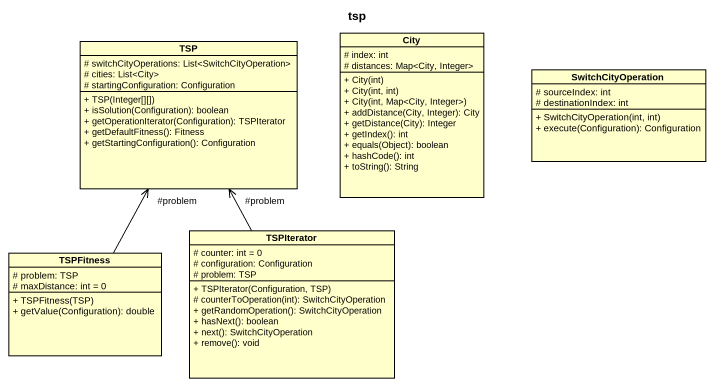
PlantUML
@startuml
title tsp
hide circle
hide empty members
skinparam classAttributeIconSize 0
class TSP {
  # switchCityOperations: List<SwitchCityOperation>
  # cities: List<City>
  # startingConfiguration: Configuration
  + TSP(Integer[][])
  + isSolution(Configuration): boolean
  + getOperationIterator(Configuration): TSPIterator
  + getDefaultFitness(): Fitness
  + getStartingConfiguration(): Configuration
}
class City {
  # index: int
  # distances: Map<City, Integer>
  + City(int)
  + City(int, int)
  + City(int, Map<City, Integer>)
  + addDistance(City, Integer): City
  + getDistance(City): Integer
  + getIndex(): int
  + equals(Object): boolean
  + hashCode(): int
  + toString(): String
}
class SwitchCityOperation {
  # sourceIndex: int
  # destinationIndex: int
  + SwitchCityOperation(int, int)
  + execute(Configuration): Configuration
}
class TSPFitness {
  # problem: TSP
  # maxDistance: int = 0
  + TSPFitness(TSP)
  + getValue(Configuration): double
}
class TSPIterator {
  # counter: int = 0
  # configuration: Configuration
  # problem: TSP
  + TSPIterator(Configuration, TSP)
  # counterToOperation(int): SwitchCityOperation
  + getRandomOperation(): SwitchCityOperation
  + hasNext(): boolean
  + next(): SwitchCityOperation
  + remove(): void
}
TSPFitness -up-> "#problem" TSP
TSPIterator -up-> "#problem" TSP
@enduml
